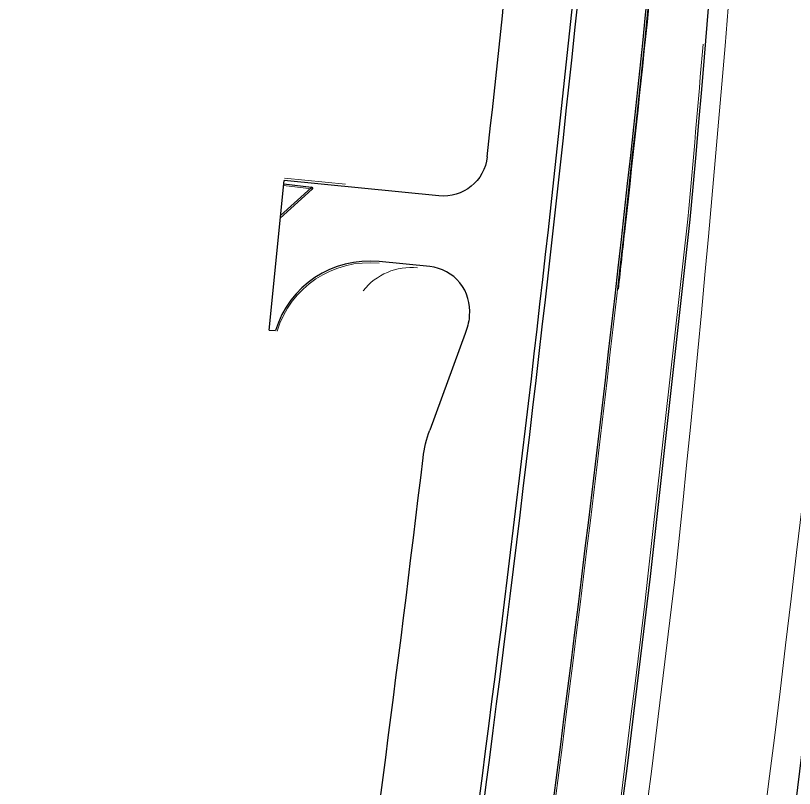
# Model space of a CAD drawing. Extents: x 2536801 to 2538856, y 7112140 to 7131569.
# Drawn here: x 2537456.9 to 2537774, y 7115683.7 to 7115998.3 of the extents above; entities that cross this region are included whole.
import ezdxf

# ---------------------------------------------------------------- set-up
doc = ezdxf.new("R2010")
doc.units = 0
doc.header["$LTSCALE"] = 100
doc.header["$MEASUREMENT"] = 0
for name, color, linetype, lineweight in [('D_BOC_FR', 3, 'Continuous', 13), ('D_CTB_1', 2, 'Continuous', 0), ('D_DRVWY_1', 6, 'Continuous', 30), ('D_EOS_FR', 3, 'Continuous', 30), ('D_EOS_ML', 7, 'Continuous', 30), ('D_EOS_RMP', 1, 'Continuous', 30), ('D_EOT_ML', 7, 'Continuous', 13), ('D_EOT_RMP', 1, 'Continuous', 13), ('D_FOC_FR', 3, 'Continuous', 30), ('D_MBGF', 20, 'Continuous', 0)]:
    doc.layers.add(name, color=color, linetype=linetype, lineweight=lineweight)
doc.linetypes.add('mbgf', pattern='A,1,-0.5,[46,dgnlstyle-BGELINES.shx,S=0.008,R=0,X=0,Y=0],-0.5,1', length=3)

msp = doc.modelspace()

# ---------------------------------------------------------------- linework, layer by layer
at = {"layer": 'D_BOC_FR', "lineweight": 0}
msp.add_arc((2525324.55, 7117290.22), 12456.67, 348.651755, 355.423692, dxfattribs=at)
at = {"layer": 'D_CTB_1', "linetype": 'Continuous', "lineweight": 0, "ltscale": 0.025}
for p, q in [((2537566.29, 7115932.2), (2537591.16, 7115929.71)), ((2537714.33, 7115770.08), (2537730.58, 7115915.41))]:
    msp.add_line(p, q, dxfattribs=at)
for centre, radius, start, end in [((2527921.04, 7116803.22), 9849.64, 354.828399, 355.245007), ((2537617.93, 7115870.75), 25, 84.1351, 141.4309), ((2526379.38, 7117111.1), 11414, 349.630773, 353.252801)]:
    msp.add_arc(centre, radius, start, end, dxfattribs=at)
at = {"layer": 'D_DRVWY_1'}
for p, q in [((2537560.09, 7115870.32), (2537566.19, 7115931.21)), ((2537629.21, 7115924.89), (2537566.19, 7115931.21)), ((2537564.65, 7115915.88), (2537577.68, 7115927.64)), ((2537566.06, 7115929.87), (2537577.41, 7115928.51)), ((2537625.56, 7115896.11), (2537604.91, 7115898.18)), ((2537560.09, 7115870.32), (2537562.67, 7115870.06))]:
    msp.add_line(p, q, dxfattribs=at)
at = {"layer": 'D_DRVWY_1', "lineweight": 0}
for p, q in [((2537564.75, 7115916.87), (2537577.23, 7115928.14)), ((2537565.99, 7115929.21), (2537577.33, 7115927.85))]:
    msp.add_line(p, q, dxfattribs=at)
at = {"layer": 'D_DRVWY_1', "color": 6, "extrusion": (0, 0, -1)}
msp.add_arc((-2537631.01, 7115942.8), 18, 186.2484, 275.7215, dxfattribs=at)
at = {"layer": 'D_DRVWY_1'}
for centre, radius, start, end in [((2537577.35, 7115928.01), 0.5, 312.0783, 83.1488), ((2537600.92, 7115858.38), 40, 84.2785, 163.0207)]:
    msp.add_arc(centre, radius, start, end, dxfattribs=at)
at = {"layer": 'D_DRVWY_1', "lineweight": 0}
msp.add_arc((2537600.92, 7115858.38), 39.33, 84.2785, 163.0207, dxfattribs=at)
at = {"layer": 'D_DRVWY_1', "color": 6}
msp.add_arc((2537623.76, 7115878.2), 18, 353.4508, 84.2785, dxfattribs=at)
at = {"layer": 'D_EOS_FR'}
msp.add_arc((2525324.55, 7117290.22), 12428, 348.659709, 355.177266, dxfattribs=at)
at = {"layer": 'D_EOS_ML'}
for radius, start, end in [(11485, 346.032105, 358.175075), (11515, 347.842935, 358.175075), (11609, 347.843052, 358.175075), (11415, 346.032105, 353.252801)]:
    msp.add_arc((2526379.38, 7117111.1), radius, start, end, dxfattribs=at)
at = {"layer": 'D_EOS_RMP'}
for p, q in [((2537715.32, 7115769.97), (2537731.57, 7115915.29)), ((2537639.95, 7115868.85), (2537625.5, 7115829.6))]:
    msp.add_line(p, q, dxfattribs=at)
for centre, radius, start, end in [((2527921.04, 7116803.22), 9850.64, 354.828399, 359.771988), ((2525324.55, 7117290.22), 12426, 352.172819, 355.177248), ((2525324.55, 7117290.22), 12398, 353.751634, 354.699751), ((2525324.55, 7117290.22), 12398, 353.449118, 353.450787), ((2525324.55, 7117290.22), 12386, 351.961732, 353.174799)]:
    msp.add_arc(centre, radius, start, end, dxfattribs=at)
at = {"layer": 'D_EOS_RMP', "extrusion": (0, 0, -1)}
for centre, radius, start, end in [((-2537611.8, 7115879.21), 30, 186.5509, 200.2121), ((-2537672.42, 7115812.32), 50, 6.8252, 20.2121)]:
    msp.add_arc(centre, radius, start, end, dxfattribs=at)
at = {"layer": 'D_EOT_ML'}
for radius, start, end in [(11473, 346.032105, 358.175075), (11527, 347.842935, 358.175075), (11599, 347.843038, 358.175075), (11425, 346.032105, 353.252801)]:
    msp.add_arc((2526379.38, 7117111.1), radius, start, end, dxfattribs=at)
at = {"layer": 'D_EOT_RMP'}
msp.add_arc((2527921.04, 7116803.22), 9858.64, 353.977082, 359.771988, dxfattribs=at)
at = {"layer": 'D_FOC_FR'}
msp.add_arc((2525324.55, 7117290.22), 12456, 348.651755, 355.423692, dxfattribs=at)
at = {"layer": 'D_MBGF', "linetype": 'mbgf', "lineweight": 13, "ltscale": 0.025}
for centre, start, end in [((2525324.55, 7117290.22), 353.646886, 355.423692), ((2525322.27, 7117269.55), 353.627547, 353.742534)]:
    msp.add_arc(centre, 12457, start, end, dxfattribs=at)

doc.saveas('drawing.dxf')
